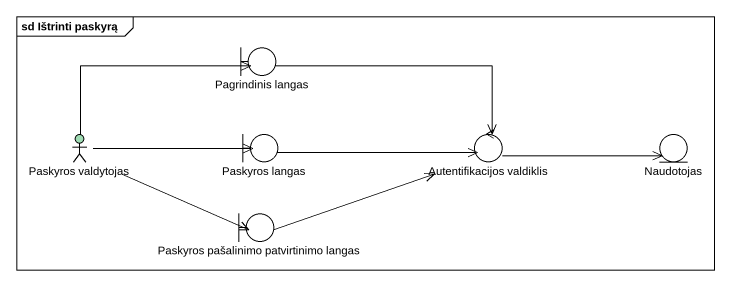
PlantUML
@startuml
mainframe sd Ištrinti paskyrą
boundary "Pagrindinis langas" as Pagrindinis_langas
actor "Paskyros valdytojas" as Paskyros_valdytojas #A0DCB4
boundary "Paskyros langas" as Paskyros_langas
control "Autentifikacijos valdiklis" as Autentifikacijos_valdiklis
entity Naudotojas
boundary "Paskyros pašalinimo patvirtinimo langas" as Paskyros_pašalinimo
Pagrindinis_langas -right-> Autentifikacijos_valdiklis
Paskyros_valdytojas -right-> Pagrindinis_langas
Paskyros_valdytojas -right-> Paskyros_langas
Paskyros_valdytojas -right-> Paskyros_pašalinimo
Paskyros_langas -right-> Autentifikacijos_valdiklis
Autentifikacijos_valdiklis -right-> Naudotojas
Paskyros_pašalinimo -right-> Autentifikacijos_valdiklis
@enduml
